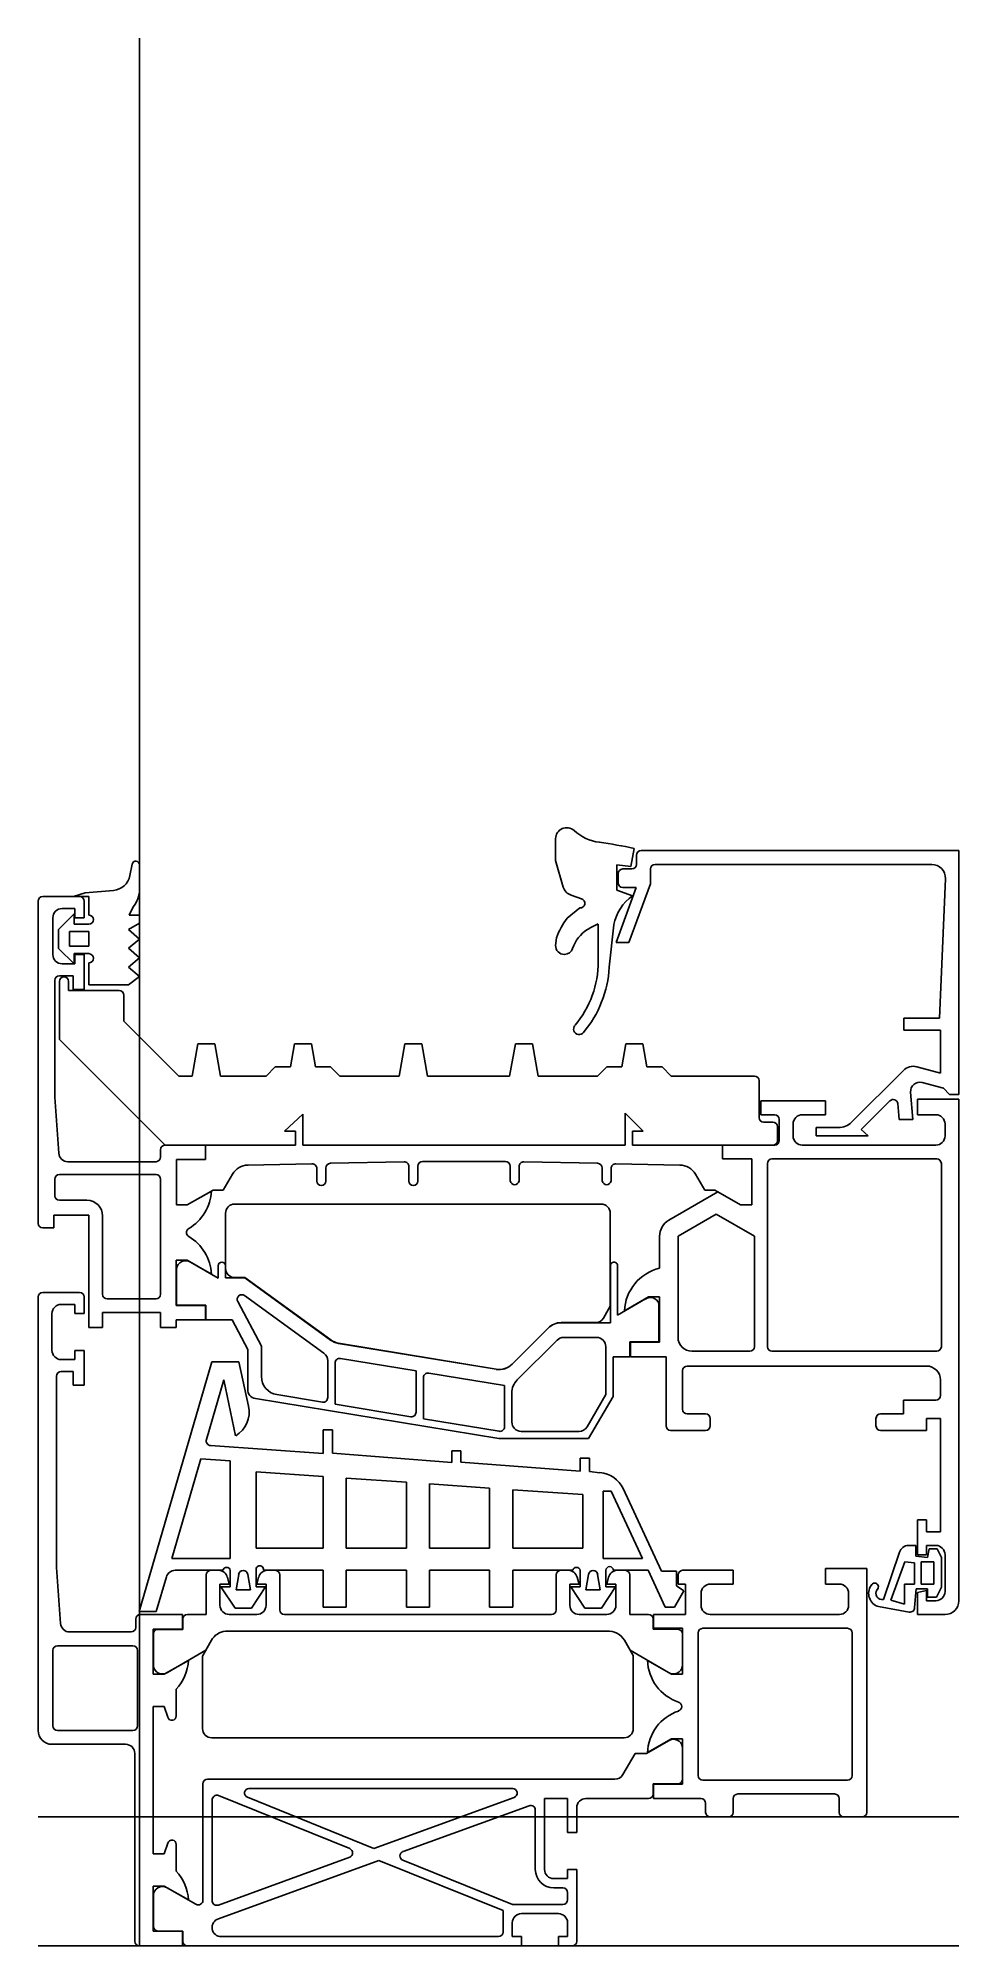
# Model space of a CAD drawing. Extents: x -11 to 89, y -14 to 193.
import ezdxf

# ---------------------------------------------------------------- set-up
doc = ezdxf.new("R2010")
doc.units = 0
doc.layers.get('0').update_dxf_attribs({"linetype": 'CONTINUOUS'})

msp = doc.modelspace()

# ---------------------------------------------------------------- linework, layer by layer
at = {"linetype": 'CONTINUOUS'}
for p, q in [((0, -14), (0, 193.27)), ((45.2, 106.3), (45.2, 103.93)), ((45.2, 103.93), (46.04, 101.04)), ((53.37, 103.26), (53.75, 105.23)), ((54, 104.5), (54, 103.5)), ((89, 105), (54.5, 105)), ((89, 78.5), (89, 105)), ((-0.79, 103.54), (-1.04, 102.28)), ((0.01, 100.79), (0.01, 103.46)), ((51.85, 100.71), (51.85, 103.45)), ((51.85, 103.45), (53.37, 103.26)), ((52, 102.5), (52, 101.5)), ((53.5, 103), (52.5, 103)), ((55.5, 101.4), (55.5, 103)), ((56, 103.5), (86.05, 103.5)), ((87.55, 101.94), (86.9, 86.8)), ((-11, 99.5), (-11, 64.5)), ((-6.5, 100), (-10.5, 100)), ((-5.9, 100.4), (-7.16, 100)), ((-7.16, 100), (-5.5, 100)), ((-6, 97.7), (-6, 99.5)), ((-2.83, 100.67), (-5.9, 100.4)), ((-5.5, 100), (-5.5, 98)), ((46.89, 100.15), (48.01, 99.75)), ((53.97, 101), (51.79, 95)), ((53.56, 100.09), (51.85, 100.71)), ((52.5, 101), (53.97, 101)), ((53.17, 95), (55.5, 101.4)), ((-9.4, 93.7), (-9.4, 97.7)), ((-7.1, 98.12), (-8.8, 96.43)), ((-8.4, 98.7), (-7, 98.7)), ((-7.1, 97), (-7.1, 98.12)), ((-7, 98.7), (-7, 97.7)), ((-7, 97.7), (-6, 97.7)), ((-1.12, 97.97), (-0.68, 98.88)), ((0, 97.97), (-1.12, 97.97)), ((0, 97.1), (0, 97.97)), ((47.84, 98.77), (46.46, 97.64)), ((-8.8, 96.43), (-8.8, 94.37)), ((-7.6, 94.6), (-7.6, 96.2)), ((-7.6, 96.2), (-5.5, 96.2)), ((-5.5, 97), (-7.1, 97)), ((-5.5, 96.2), (-5.5, 94.6)), ((-1.19, 96.41), (0, 97.1)), ((0, 95.38), (-1.19, 96.41)), ((-1.19, 94.38), (0, 95.38)), ((45.29, 95.52), (45.2, 94.69)), ((49.84, 97.02), (49.84, 92.96)), ((51.02, 92.32), (51.54, 96.95)), ((-8.8, 94.37), (-7.1, 92.68)), ((-5.5, 94.6), (-7.6, 94.6)), ((-7.1, 92.68), (-7.1, 93.8)), ((-7.1, 93.8), (-5.5, 93.8)), ((-6, 93.7), (-7, 93.7)), ((-7, 93.7), (-7, 92.7)), ((-6, 89.9), (-6, 93.7)), ((0, 93.35), (-1.19, 94.38)), ((-1.19, 92.35), (0, 93.35)), ((51.79, 95), (53.17, 95)), ((-8.7, 91.4), (-7.2, 91.4)), ((-7, 92.7), (-8.4, 92.7)), ((-7.2, 91.4), (-7.2, 89.9)), ((-5.5, 92.8), (-5.5, 90.4)), ((0, 91.32), (-1.19, 92.35)), ((-1.19, 90.4), (0, 91.32)), ((-9.2, 78.2), (-9.2, 90.9)), ((-8.7, 90.79), (-8.7, 84.49)), ((-7.7, 89.79), (-7.7, 90.79)), ((-2.2, 89.79), (-7.7, 89.79)), ((-7.2, 89.9), (-6, 89.9)), ((-5.5, 90.4), (-1.19, 90.4)), ((-1.7, 86.48), (-1.7, 89.29)), ((4.29, 80.49), (-1.7, 86.48)), ((86.9, 86.8), (83.01, 86.8)), ((83.01, 86.8), (83.01, 85.5)), ((83.01, 85.5), (87, 85.5)), ((87, 85.5), (87, 80.82)), ((-8.7, 84.49), (2.8, 72.99)), ((6.33, 83.99), (5.71, 80.49)), ((8.18, 83.99), (6.33, 83.99)), ((8.8, 80.49), (8.18, 83.99)), ((16.83, 83.99), (16.39, 81.49)), ((18.68, 83.99), (16.83, 83.99)), ((19.12, 81.49), (18.68, 83.99)), ((28.83, 83.99), (28.21, 80.49)), ((30.68, 83.99), (28.83, 83.99)), ((31.3, 80.49), (30.68, 83.99)), ((40.83, 83.99), (40.21, 80.49)), ((42.68, 83.99), (40.83, 83.99)), ((43.3, 80.49), (42.68, 83.99)), ((52.83, 83.99), (52.39, 81.49)), ((54.68, 83.99), (52.83, 83.99)), ((55.12, 81.49), (54.68, 83.99)), ((14.76, 81.49), (13.76, 80.49)), ((16.39, 81.49), (14.76, 81.49)), ((20.76, 81.49), (19.12, 81.49)), ((21.76, 80.49), (20.76, 81.49)), ((50.76, 81.49), (49.76, 80.49)), ((52.39, 81.49), (50.76, 81.49)), ((56.76, 81.49), (55.12, 81.49)), ((57.76, 80.49), (56.76, 81.49)), ((82.98, 81.12), (77.35, 75.49)), ((87, 80.82), (84.43, 81.51)), ((5.71, 80.49), (4.29, 80.49)), ((13.76, 80.49), (8.8, 80.49)), ((28.21, 80.49), (21.76, 80.49)), ((40.21, 80.49), (31.3, 80.49)), ((49.76, 80.49), (43.3, 80.49)), ((66.8, 80.49), (57.76, 80.49)), ((67.3, 75.99), (67.3, 79.99)), ((85.01, 79.81), (87.32, 79.18)), ((87.32, 79.18), (88, 78.5)), ((-8.77, 72.13), (-9.2, 78.2)), ((74.5, 77.8), (67.5, 77.8)), ((67.5, 77.8), (67.5, 76.3)), ((74.5, 76.3), (74.5, 77.8)), ((78.39, 74.69), (81.52, 77.82)), ((82.37, 77.51), (82.51, 75.8)), ((84.02, 75.8), (83.76, 78.75)), ((89, 78), (84.5, 78)), ((84.5, 78), (84.5, 76.3)), ((88, 78.5), (89, 78.5)), ((89, 23.5), (89, 78)), ((15.77, 74.51), (17.74, 76.36)), ((17.74, 76.36), (15.77, 74.51)), ((17.74, 76.36), (17.74, 72.99)), ((17.74, 72.99), (17.74, 76.36)), ((52.76, 72.99), (52.76, 76.46)), ((52.76, 76.46), (54.71, 74.51)), ((54.71, 74.51), (52.76, 76.46)), ((52.76, 76.46), (52.76, 72.99)), ((67.5, 76.3), (69, 76.3)), ((68.8, 75.49), (67.8, 75.49)), ((69.3, 73.49), (69.3, 74.99)), ((69.5, 75.8), (69.5, 73.5)), ((71, 74), (71, 75.3)), ((72, 76.3), (74.5, 76.3)), ((75.93, 74.9), (73.5, 74.9)), ((73.5, 74.9), (73.5, 74)), ((79.15, 74), (78.39, 74.69)), ((82.51, 75.8), (84.02, 75.8)), ((84.5, 76.3), (86.5, 76.3)), ((87.5, 75.3), (87.5, 74)), ((7.18, 73), (2.8, 73)), ((2.8, 72.99), (16.96, 72.99)), ((7.18, 71.42), (7.18, 73)), ((16.96, 72.99), (7.18, 72.99)), ((7.18, 72.99), (7.18, 71.42)), ((16.96, 74.51), (15.77, 74.51)), ((15.77, 74.51), (16.96, 74.51)), ((16.96, 72.99), (16.96, 74.51)), ((16.96, 74.51), (16.96, 72.99)), ((17.74, 72.99), (52.76, 72.99)), ((52.76, 72.99), (17.74, 72.99)), ((54.71, 74.51), (53.54, 74.51)), ((53.54, 74.51), (53.54, 72.99)), ((53.54, 72.99), (53.54, 74.51)), ((53.54, 74.51), (54.71, 74.51)), ((53.54, 72.99), (68.8, 72.99)), ((63.32, 72.99), (53.54, 72.99)), ((69, 73), (63.32, 73)), ((63.32, 73), (63.32, 71.5)), ((63.32, 71.5), (63.32, 72.99)), ((86.5, 73), (72, 73)), ((73.5, 74), (79.15, 74)), ((1.8, 71.2), (-7.77, 71.2)), ((2.3, 72.5), (2.3, 71.7)), ((4.02, 66.5), (4.02, 71.42)), ((4.02, 71.42), (7.18, 71.42)), ((7.18, 71.42), (4.02, 71.42)), ((4.02, 71.42), (4.02, 66.5)), ((11.79, 70.83), (18.74, 70.97)), ((20.24, 69.1), (20.24, 70.51)), ((20.74, 71.02), (28.74, 71.18)), ((29.26, 70.67), (29.26, 69.1)), ((30.24, 69.1), (30.24, 70.7)), ((30.75, 71.21), (39.75, 71.21)), ((40.26, 70.7), (40.26, 69.1)), ((41.24, 69.1), (41.24, 70.67)), ((41.76, 71.18), (49.76, 71.02)), ((50.26, 70.51), (50.26, 69.1)), ((51.76, 70.97), (58.71, 70.83)), ((63.32, 71.5), (66.5, 71.5)), ((66.5, 71.5), (63.32, 71.5)), ((66.5, 71.5), (66.5, 66.5)), ((66.5, 66.5), (66.5, 71.5)), ((68.2, 51.1), (68.2, 71)), ((68.7, 71.5), (86.6, 71.5)), ((87.1, 71), (87.1, 51.1)), ((-9.2, 67.5), (-9.2, 69.3)), ((-8.7, 69.8), (1.8, 69.8)), ((2.3, 69.3), (2.3, 56.8)), ((9.1, 68.11), (10.1, 69.83)), ((19.26, 70.46), (19.26, 69.1)), ((51.24, 69.1), (51.24, 70.46)), ((60.4, 69.83), (61.4, 68.11)), ((-5.7, 67), (-8.7, 67)), ((5.2, 66.5), (4.02, 66.5)), ((4.02, 66.5), (5.2, 66.5)), ((5.2, 66.5), (7.99, 68.11)), ((7.82, 68.01), (5.2, 66.5)), ((7.99, 68.11), (9.1, 68.11)), ((50.15, 66.59), (10.35, 66.59)), ((62.84, 67.92), (57.5, 64.84)), ((61.4, 68.11), (62.51, 68.11)), ((62.51, 68.11), (65.3, 66.5)), ((65.3, 66.5), (62.84, 67.92)), ((66.5, 66.5), (65.3, 66.5)), ((65.3, 66.5), (66.5, 66.5)), ((-9.3, 64), (-9.3, 65.4)), ((-9.3, 65.4), (-5.5, 65.4)), ((-5.5, 65.4), (-5.5, 53.2)), ((-4, 56.8), (-4, 65.3)), ((9.36, 65.6), (9.36, 59.6)), ((51.14, 55.5), (51.14, 65.6)), ((58.5, 63.11), (62.64, 65.5)), ((62.64, 65.5), (66.8, 63.09)), ((-10.5, 64), (-9.3, 64)), ((56.5, 63.1), (56.5, 59.62)), ((58.5, 52.1), (58.5, 63.11)), ((66.8, 63.09), (66.8, 51.1)), ((4, 55.58), (4, 60.5)), ((4, 60.5), (5.2, 60.5)), ((5.2, 60.5), (7.82, 58.99)), ((8.56, 58.53), (5.54, 60.28)), ((4.02, 59.59), (4.02, 55.62)), ((8.56, 59.9), (8.56, 58.53)), ((9.34, 58.59), (9.34, 59.9)), ((11.45, 58.59), (9.34, 58.59)), ((10.35, 58.61), (11.45, 58.61)), ((11.45, 58.61), (20.78, 51.84)), ((20.76, 51.82), (11.45, 58.59)), ((51.18, 59.77), (51.18, 53.69)), ((51.94, 54.53), (51.94, 59.9)), ((-11, 56.5), (-11, 9.4)), ((-6.5, 57), (-10.5, 57)), ((-6, 54.7), (-6, 56.5)), ((1.8, 56.3), (-3.5, 56.3)), ((13.25, 51.17), (10.68, 56.01)), ((11.42, 56.65), (20.04, 50.38)), ((54.96, 56.28), (51.94, 54.53)), ((52.68, 54.99), (55.3, 56.5)), ((55.3, 56.5), (56.48, 56.5)), ((56.48, 56.5), (56.48, 51.58)), ((-9.5, 50.7), (-9.5, 54.7)), ((-8.5, 55.7), (-7, 55.7)), ((-7, 55.7), (-7, 54.7)), ((-7, 54.7), (-6, 54.7)), ((-4, 53.2), (-4, 54.8)), ((-4, 54.8), (2.3, 54.8)), ((2.3, 54.8), (2.3, 53.2)), ((7.18, 55.58), (4, 55.58)), ((4, 53.2), (4, 54)), ((4, 54), (7.18, 54)), ((4.02, 55.62), (7.22, 55.62)), ((7.18, 54), (7.18, 55.58)), ((7.22, 55.62), (7.22, 54.01)), ((7.22, 54.01), (10.06, 54.01)), ((10.06, 54.01), (11.76, 50.8)), ((50.39, 54.2), (51.14, 55.5)), ((56.42, 51.62), (56.42, 55.82)), ((-5.5, 53.2), (-4, 53.2)), ((2.3, 53.2), (4, 53.2)), ((40.49, 49.21), (44.39, 53.12)), ((44.41, 53.11), (40.5, 49.2)), ((45.82, 53.71), (49.53, 53.71)), ((51.18, 53.69), (45.82, 53.69)), ((46.06, 52.1), (49.65, 52.1)), ((-6, 50.7), (-7, 50.7)), ((-7, 50.7), (-7, 49.7)), ((-6, 46.9), (-6, 50.7)), ((11.76, 50.8), (11.76, 46.45)), ((13.25, 47.86), (13.25, 51.17)), ((21.62, 51.48), (38.76, 48.66)), ((38.75, 48.64), (21.62, 51.46)), ((21.83, 49.82), (30.05, 48.46)), ((41.04, 47.49), (45.36, 51.81)), ((50.65, 51.1), (50.65, 45.91)), ((51.44, 45.7), (51.44, 50.01)), ((51.44, 50.01), (53.28, 50.01)), ((53.28, 50.01), (53.28, 51.62)), ((53.28, 51.62), (56.42, 51.62)), ((56.48, 51.58), (53.32, 51.58)), ((53.32, 51.58), (53.32, 50)), ((53.32, 50), (57.2, 50)), ((57.2, 50), (57.2, 42.5)), ((66.3, 50.6), (60, 50.6)), ((86.6, 50.6), (68.7, 50.6)), ((-9, 27.1), (-9, 47.9)), ((-7, 49.7), (-8.5, 49.7)), ((-8.5, 48.4), (-7.2, 48.4)), ((-7.2, 48.4), (-7.2, 46.9)), ((7.87, 49.47), (-0.04, 22.31)), ((10.81, 49.47), (7.87, 49.47)), ((11.85, 44.62), (10.81, 49.47)), ((20.45, 49.57), (20.45, 45.57)), ((21.25, 44.84), (21.25, 49.32)), ((30.05, 48.46), (30.05, 43.98)), ((30.85, 43.26), (30.85, 47.74)), ((31.43, 48.23), (39.65, 46.88)), ((59, 44.3), (59, 48.5)), ((59.5, 49), (85.5, 49)), ((-7.2, 46.9), (-6, 46.9)), ((7.27, 41), (9.16, 47.49)), ((9.16, 47.49), (10.45, 41.42)), ((19.87, 45.07), (14.92, 45.89)), ((39.65, 46.88), (39.65, 42.4)), ((40.45, 42.9), (40.45, 46.07)), ((50.65, 45.91), (48.62, 42.4)), ((48.79, 41.11), (51.44, 45.7)), ((87, 47.5), (87, 45.8)), ((12.59, 45.47), (39.05, 41.11)), ((29.47, 43.49), (21.25, 44.84)), ((61.5, 43.8), (59.5, 43.8)), ((83, 43.8), (80.5, 43.8)), ((86.5, 45.3), (83, 45.3)), ((83, 45.3), (83, 43.8)), ((20.97, 42.08), (19.97, 42.08)), ((19.97, 42.08), (19.97, 39.51)), ((20.97, 39.53), (20.97, 42.08)), ((39.07, 41.91), (30.85, 43.26)), ((47.75, 41.9), (41.45, 41.9)), ((57.7, 42), (61.5, 42)), ((62, 42.5), (62, 43.3)), ((80, 43.3), (80, 42.5)), ((80.5, 42), (85.5, 42)), ((85.5, 42), (85.5, 43.3)), ((85.5, 43.3), (87, 43.3)), ((87, 43.3), (87, 31)), ((19.97, 39.51), (7.72, 40.36)), ((33.92, 38.53), (20.97, 39.53)), ((34.92, 39.78), (33.92, 39.78)), ((33.92, 39.78), (33.92, 38.53)), ((34.92, 38.55), (34.92, 39.78)), ((39.05, 41.11), (48.79, 41.11)), ((3.52, 28.1), (6.67, 38.93)), ((6.67, 38.93), (9.87, 38.71)), ((9.87, 38.71), (9.87, 28.1)), ((12.67, 29.2), (12.67, 37.51)), ((12.67, 37.51), (19.97, 37)), ((47.87, 37.56), (34.92, 38.55)), ((48.87, 39), (47.87, 39)), ((47.87, 39), (47.87, 37.56)), ((48.87, 37.54), (48.87, 39)), ((50.02, 37.41), (48.87, 37.54)), ((19.97, 37), (19.97, 29.2)), ((22.47, 36.83), (29.02, 36.37)), ((22.47, 29.2), (22.47, 36.83)), ((29.02, 36.37), (29.02, 29.2)), ((31.52, 36.19), (38.02, 35.74)), ((31.52, 29.2), (31.52, 36.19)), ((38.02, 35.74), (38.02, 29.2)), ((40.57, 29.2), (40.57, 35.56)), ((40.57, 35.56), (48.17, 35.03)), ((50.37, 28.1), (50.37, 35.41)), ((50.37, 35.41), (51.22, 35.41)), ((51.22, 35.41), (54.63, 28.1)), ((56.72, 26.7), (52.53, 35.68)), ((48.17, 35.03), (48.17, 29.2)), ((85.5, 32.28), (84.5, 32.28)), ((84.5, 32.28), (84.5, 28.5)), ((85.5, 31), (85.5, 32.28)), ((19.97, 29.2), (12.67, 29.2)), ((29.02, 29.2), (22.47, 29.2)), ((38.02, 29.2), (31.52, 29.2)), ((48.17, 29.2), (40.57, 29.2)), ((84.32, 29.5), (83.53, 29.5)), ((84.32, 28.34), (84.32, 29.5)), ((87, 31), (85.5, 31)), ((85.5, 28.5), (85.5, 29.5)), ((85.5, 29.5), (86.5, 29.5)), ((85.76, 29.13), (85.61, 28.18)), ((86.63, 29.13), (85.76, 29.13)), ((87.1, 28.18), (86.63, 29.13)), ((-8.57, 21.03), (-9, 27.1)), ((9.87, 28.1), (3.52, 28.1)), ((54.63, 28.1), (50.37, 28.1)), ((79, 27), (74.5, 27)), ((74.5, 27), (74.5, 25.3)), ((79, 0.5), (79, 27)), ((82.56, 28.76), (80.81, 23.62)), ((81.61, 23.54), (83.15, 27.71)), ((83.15, 27.71), (84.2, 27.6)), ((84.2, 27.6), (84.2, 25.3)), ((85.61, 28.18), (84.32, 28.34)), ((84.5, 28.5), (85.5, 28.5)), ((84.9, 25.3), (84.9, 27.73)), ((84.9, 27.73), (86.3, 27.73)), ((86.3, 27.73), (86.3, 25.3)), ((87.1, 24.96), (87.1, 28.18)), ((87.5, 28.5), (87.5, 24.5)), ((1.83, 22.31), (2.93, 26.08)), ((3.89, 26.8), (9.07, 26.8)), ((7.25, 26.3), (7.25, 22)), ((8.58, 26.8), (7.75, 26.8)), ((8.75, 23), (8.75, 25.3)), ((8.75, 25.3), (9.75, 25.3)), ((9.87, 25), (8.84, 25)), ((8.84, 25), (10.38, 22.7)), ((9.75, 25.3), (9.55, 26.06)), ((9.87, 26.79), (9.87, 25)), ((10.5, 24.68), (10.78, 26.36)), ((11.77, 26.36), (12.05, 24.68)), ((12.17, 22.7), (13.7, 25)), ((12.67, 25), (12.67, 26.8)), ((13.7, 25), (12.67, 25)), ((12.95, 26.06), (12.75, 25.3)), ((12.75, 25.3), (13.75, 25.3)), ((13.47, 26.8), (19.97, 26.8)), ((13.75, 25.3), (13.75, 23)), ((14.75, 26.8), (13.92, 26.8)), ((15.25, 22.5), (15.25, 26.3)), ((19.97, 26.8), (19.97, 22.8)), ((22.47, 22.8), (22.47, 26.8)), ((22.47, 26.8), (29.02, 26.8)), ((29.02, 26.8), (29.02, 22.8)), ((31.52, 22.8), (31.52, 26.8)), ((31.52, 26.8), (38.02, 26.8)), ((38.02, 26.8), (38.02, 22.8)), ((40.57, 22.8), (40.57, 26.8)), ((40.57, 26.8), (47.07, 26.8)), ((45.25, 26.3), (45.25, 22.5)), ((46.58, 26.8), (45.75, 26.8)), ((46.75, 23), (46.75, 25.3)), ((46.75, 25.3), (47.75, 25.3)), ((47.87, 25), (46.84, 25)), ((46.84, 25), (48.38, 22.7)), ((47.75, 25.3), (47.55, 26.06)), ((47.87, 26.79), (47.87, 25)), ((48.5, 24.68), (48.78, 26.36)), ((49.77, 26.36), (50.05, 24.68)), ((50.17, 22.7), (51.7, 25)), ((50.67, 25), (50.67, 26.8)), ((51.7, 25), (50.67, 25)), ((50.95, 26.06), (50.75, 25.3)), ((50.75, 25.3), (51.75, 25.3)), ((51.47, 26.8), (55.24, 26.8)), ((51.75, 25.3), (51.75, 23)), ((52.75, 26.8), (51.92, 26.8)), ((53.25, 22), (53.25, 26.3)), ((55.24, 26.8), (57.1, 22.8)), ((58.32, 26.7), (56.72, 26.7)), ((58.32, 25.1), (58.32, 26.7)), ((59.13, 24.56), (58.32, 25.1)), ((58.5, 26.3), (58.5, 25.3)), ((58.5, 25.3), (59.3, 25.3)), ((64.5, 26.8), (59, 26.8)), ((59.3, 25.3), (59.3, 22)), ((62, 25.3), (64.5, 25.3)), ((64.5, 25.3), (64.5, 26.8)), ((74.5, 25.3), (76.03, 25.3)), ((84.2, 25.3), (83.1, 25.3)), ((83.1, 25.3), (83.1, 23.13)), ((86.3, 25.3), (84.9, 25.3)), ((86.56, 23.89), (87.1, 24.96)), ((12.05, 24.68), (10.5, 24.68)), ((19.97, 22.8), (22.47, 22.8)), ((29.02, 22.8), (31.52, 22.8)), ((38.02, 22.8), (40.57, 22.8)), ((50.05, 24.68), (48.5, 24.68)), ((57.1, 22.8), (58.12, 22.8)), ((58.12, 22.8), (59.13, 24.56)), ((61, 23), (61, 24.3)), ((77.03, 24.3), (77.03, 23)), ((80.29, 22.86), (83.61, 22.27)), ((83.1, 23.13), (81.61, 23.54)), ((84.2, 22.77), (84.35, 24.8)), ((84.35, 24.8), (85.6, 24.8)), ((85.5, 24.62), (84.5, 24.38)), ((84.5, 24.38), (84.5, 22)), ((85.5, 23.5), (85.5, 24.62)), ((86.5, 23.5), (85.5, 23.5)), ((85.6, 24.8), (85.6, 23.89)), ((85.6, 23.89), (86.56, 23.89)), ((-0.4, 21.5), (-0.4, 20.6)), ((-0.04, 22.31), (1.83, 22.31)), ((4.68, 22), (0.1, 22)), ((4.68, 20.42), (4.68, 22)), ((4.71, 21.5), (4.71, 20.36)), ((7.25, 22), (5.21, 22)), ((12.75, 22), (9.75, 22)), ((10.38, 22.7), (12.17, 22.7)), ((44.75, 22), (15.75, 22)), ((50.75, 22), (47.75, 22)), ((48.38, 22.7), (50.17, 22.7)), ((55.29, 22), (53.25, 22)), ((55.79, 20.39), (55.79, 21.5)), ((59.3, 22), (55.82, 22)), ((55.82, 22), (55.82, 20.5)), ((76.03, 22), (62, 22)), ((84.5, 22), (87.5, 22)), ((-0.9, 20.1), (-7.57, 20.1)), ((1.5, 15.5), (1.5, 20.42)), ((1.5, 20.42), (4.68, 20.42)), ((1.51, 19.89), (1.51, 16.41)), ((4.71, 20.36), (2.19, 20.36)), ((7.82, 19.2), (6.86, 17.48)), ((7.22, 18.13), (7.82, 19.2)), ((9.35, 20.19), (50.75, 20.19)), ((50.75, 20.19), (9.35, 20.19)), ((52.68, 19.2), (53.31, 18.11)), ((53.64, 17.53), (52.68, 19.2)), ((58.49, 20.39), (55.79, 20.39)), ((55.82, 20.5), (59, 20.5)), ((58.99, 16.41), (58.99, 19.89)), ((59, 20.5), (59, 15.5)), ((60.7, 4.5), (60.7, 20)), ((61.2, 20.5), (76.9, 20.5)), ((77.4, 20), (77.4, 4.5)), ((-9.4, 9.9), (-9.4, 18.1)), ((-8.9, 18.6), (-0.7, 18.6)), ((-0.2, 18.1), (-0.2, 9.9)), ((5.32, 17.01), (2.7, 15.5)), ((3.04, 15.71), (7.22, 18.13)), ((6.86, 17.48), (6.86, 9.6)), ((53.31, 18.11), (57.46, 15.71)), ((53.64, 9.6), (53.64, 17.53)), ((57.8, 15.5), (55.19, 17.01)), ((2.7, 15.5), (1.5, 15.5)), ((59, 15.5), (57.8, 15.5)), ((4, 10.97), (4, 13.89)), ((1.5, -4), (1.5, 12)), ((1.5, 12), (2.7, 12)), ((2.7, 12), (3.08, 10.83)), ((-0.7, 9.4), (-8.9, 9.4)), ((7.85, 8.61), (52.65, 8.61)), ((55.19, 6.99), (57.8, 8.5)), ((57.8, 8.5), (59, 8.5)), ((59, 8.5), (59, 3.58)), ((-9.5, 7.9), (-1.5, 7.9)), ((-0.5, 6.9), (-0.5, -13.5)), ((53.84, 6.9), (52.51, 4.6)), ((55.06, 6.9), (53.84, 6.9)), ((57.46, 8.29), (55.06, 6.9)), ((58.99, 4.11), (58.99, 7.59)), ((6.9, 3.6), (6.9, -9.04)), ((51.65, 4.1), (7.4, 4.1)), ((8.59, 2.32), (22.85, -3.44)), ((25.46, -3.42), (11.72, 2.14)), ((11.9, 3.1), (40.54, 3.1)), ((40.71, 2.13), (25.46, -3.42)), ((55.79, 2.5), (55.79, 3.61)), ((55.79, 3.61), (58.49, 3.61)), ((59, 3.58), (55.82, 3.58)), ((55.82, 3.58), (55.82, 2)), ((76.9, 4), (61.2, 4)), ((65, 2.5), (75.5, 2.5)), ((-11, 0), (89, 0)), ((7.9, -9.1), (7.9, 1.86)), ((28.63, -3.76), (42.33, 1.23)), ((43, 0.76), (43, -5.7)), ((44, -5.7), (44, 2)), ((44, 2), (46.5, 2)), ((46.5, 2), (46.5, -1.7)), ((47.5, -1.7), (47.5, 1)), ((48.5, 2), (55.29, 2)), ((55.82, 2), (61, 2)), ((61.5, 1.5), (61.5, 0.5)), ((62, 0), (64, 0)), ((64.5, 0.5), (64.5, 2)), ((76, 2), (76, 0.5)), ((76.5, 0), (78.5, 0)), ((46.5, -1.7), (47.5, -1.7)), ((2.7, -4), (1.5, -4)), ((3.08, -2.83), (2.7, -4)), ((4, -5.89), (4, -2.97)), ((22.84, -4.37), (8.57, -9.57)), ((8.58, -11.05), (26, -4.71)), ((26, -4.71), (39.5, -10.17)), ((40.52, -9.5), (28.61, -4.69)), ((47.5, -5.7), (46.5, -5.7)), ((46.5, -5.7), (46.5, -6.7)), ((47.5, -13.5), (47.5, -5.7)), ((1.5, -12.42), (1.5, -7.5)), ((1.5, -7.5), (2.7, -7.5)), ((2.7, -7.5), (5.32, -9.01)), ((6.13, -9.48), (3, -7.69)), ((46.5, -6.7), (45, -6.7)), ((45, -7.7), (46, -7.7)), ((46.5, -8.2), (46.5, -9)), ((1.51, -8.56), (1.51, -11.89)), ((39.5, -10.17), (39.5, -12.5)), ((46, -9.5), (40.52, -9.5)), ((4.68, -12.42), (1.5, -12.42)), ((2.01, -12.39), (4.71, -12.39)), ((4.68, -14), (4.68, -12.42)), ((4.71, -12.39), (4.71, -13.5)), ((40.5, -13), (40.5, -11.5)), ((41.5, -10.5), (45.5, -10.5)), ((46.5, -11.5), (46.5, -13)), ((-11, -14), (89, -14)), ((0, -14), (4.68, -14)), ((5.21, -14), (41.5, -14)), ((39, -13), (8.9, -13)), ((41.5, -13), (40.5, -13)), ((41.5, -14), (41.5, -13)), ((46.5, -13), (45.5, -13)), ((45.5, -13), (45.5, -14)), ((45.5, -14), (47, -14))]:
    msp.add_line(p, q, dxfattribs=at)
for centre, radius, start, end in [((46.4, 106.29), 1.2, 47.5451, 179.7436), ((50.6, 110.86), 5, 227.357, 262.5634), ((43.9, 60.5), 45.8, 77.5863, 82.4149), ((-0.4, 103.45), 0.4, 1.2156, 167.2196), ((54.5, 104.5), 0.5, 90, 180), ((-3, 102.66), 2, 274.9647, 348.9744), ((52.5, 102.5), 0.5, 90, 180), ((53.5, 103.5), 0.5, 270, 0), ((56, 103), 0.5, 90, 180), ((86.05, 102), 1.5, 357.7075, 90.0459), ((-10.5, 99.5), 0.5, 90, 180), ((-6.5, 99.5), 0.5, 0, 90), ((-2.99, 100.79), 3, 320.3538, 359.921), ((47.35, 101.44), 1.37, 196.9935, 250.3727), ((47.87, 99.27), 0.5, 266.0962, 74.2215), ((56.42, 96.03), 4.97, 125.1839, 169.3088), ((52.5, 101.5), 0.5, 180, 270), ((-8.4, 97.7), 1, 90, 180), ((-5.5, 97.5), 0.5, 270, 90), ((53, 92.65), 8.23, 142.6468, 159.5657), ((50.61, 93.22), 3.74, 121.2376, 162.1277), ((53.66, 88.14), 9.67, 113.2513, 121.0481), ((-8.4, 93.7), 1, 180, 270), ((-5.5, 93.3), 0.5, 270, 90), ((46.15, 94.67), 0.95, 178.7937, 270.0127), ((46.15, 94.67), 0.95, 270.0837, 341.5916), ((-8.7, 90.9), 0.5, 90, 180), ((-8.2, 90.79), 0.5, 360, 180), ((39.04, 92.96), 10.8, 319.9729, 0.0211), ((39.04, 92.95), 12, 320.0058, 356.9786), ((-2.2, 89.29), 0.5, 0, 90), ((47.76, 85.61), 0.6, 138.8088, 321.3355), ((84.04, 80.06), 1.5, 75.0205, 135.0881), ((66.8, 79.99), 0.5, 0, 90), ((84.76, 78.84), 1, 75.2665, 185.3293), ((81.87, 77.46), 0.5, 5.1711, 134.7545), ((67.8, 75.99), 0.5, 180, 270), ((68.8, 74.99), 0.5, 0, 90), ((69, 75.8), 0.5, 0, 90), ((72, 75.3), 1, 90, 180), ((75.93, 76.9), 2, 269.9546, 315.1705), ((86.5, 75.3), 1, 0, 90), ((2.8, 72.5), 0.5, 90, 180), ((68.8, 73.49), 0.5, 270, 0), ((69, 73.5), 0.5, 270, 0), ((72, 74), 1, 180, 270), ((86.5, 74), 1, 270, 0), ((-7.77, 72.2), 1, 184.0138, 270.1405), ((1.8, 71.7), 0.5, 270, 0), ((11.84, 68.82), 2.01, 91.3727, 149.8543), ((18.75, 70.46), 0.51, 359.989, 91.1235), ((20.75, 70.51), 0.51, 91.1235, 180.011), ((28.75, 70.67), 0.51, 359.989, 91.1235), ((30.75, 70.7), 0.51, 90, 180), ((39.75, 70.7), 0.51, 0, 90), ((41.75, 70.67), 0.51, 88.8765, 180.011), ((49.75, 70.51), 0.51, 359.989, 88.8765), ((51.75, 70.46), 0.51, 88.8765, 180.011), ((58.66, 68.82), 2.01, 30.1457, 88.6273), ((68.7, 71), 0.5, 90, 180), ((86.6, 71), 0.5, 0, 90), ((-8.7, 69.3), 0.5, 90, 180), ((1.8, 69.3), 0.5, 0, 90), ((19.75, 69.1), 0.49, 180, 360), ((29.75, 69.1), 0.49, 180, 360), ((40.75, 69.2), 0.5, 191.4783, 348.5217), ((50.75, 69.2), 0.5, 191.4783, 348.5217), ((-8.7, 67.5), 0.5, 180, 270), ((-5.7, 65.3), 1.7, 360, 90), ((2.83, 68.25), 5, 300.3238, 357.2954), ((10.35, 65.6), 0.99, 90, 180), ((50.15, 65.6), 0.99, 360, 90), ((-10.5, 64.5), 0.5, 180, 270), ((58.5, 63.11), 2, 119.9995, 180.2275), ((5.61, 63.5), 0.5, 120.6834, 239.3166), ((2.83, 58.75), 5, 2.7046, 59.6762), ((5, 59.45), 0.99, 56.9497, 171.8814), ((8.95, 59.9), 0.39, 0, 180), ((51.55, 59.89), 0.39, 1.013, 198.4003), ((10.35, 59.6), 0.99, 180, 270), ((57.67, 54.76), 5, 103.5881, 177.3629), ((-10.5, 56.5), 0.5, 90, 180), ((-6.5, 56.5), 0.5, 0, 90), ((-3.5, 56.8), 0.5, 180, 270), ((1.8, 56.8), 0.5, 270, 0), ((11.12, 56.25), 0.5, 52.795, 208.9157), ((55.5, 55.45), 0.99, 21.8783, 123.1457), ((-8.5, 54.7), 1, 90, 180), ((49.54, 54.7), 0.99, 269.6798, 329.6663), ((21.94, 53.44), 2.01, 233.8756, 260.6956), ((21.96, 53.44), 1.99, 233.5266, 260.0762), ((45.81, 51.7), 2.01, 89.7885, 135.0523), ((45.81, 51.7), 1.99, 89.8355, 134.8839), ((46.06, 51.1), 1, 90.2413, 134.7658), ((49.65, 51.1), 1, 0, 90), ((60, 52.1), 1.5, 180, 270), ((-8.5, 50.7), 1, 180, 270), ((19.45, 49.57), 1, 359.8514, 53.8432), ((21.75, 49.33), 0.5, 80.7883, 180.7389), ((66.3, 51.1), 0.5, 270, 0), ((68.7, 51.1), 0.5, 180, 270), ((86.6, 51.1), 0.5, 270, 0), ((-8.5, 47.9), 0.5, 90, 180), ((15.25, 47.86), 2, 180.0741, 260.5028), ((31.35, 47.74), 0.5, 80.7916, 179.5925), ((39.08, 50.62), 2.01, 260.5465, 314.9428), ((39.09, 50.62), 1.99, 260.5, 314.7729), ((59.5, 48.5), 0.5, 90, 180), ((85.5, 47.5), 1.5, 0, 90), ((12.75, 46.45), 0.99, 179.8256, 260.6996), ((42.45, 46.07), 2, 134.8295, 180.0454), ((86.5, 45.8), 0.5, 270, 0), ((8.92, 44), 3, 300.7693, 11.9719), ((19.95, 45.56), 0.5, 260.7883, 0.7389), ((29.55, 43.98), 0.5, 260.7916, 359.5925), ((59.5, 44.3), 0.5, 180, 270), ((61.5, 43.3), 0.5, 0, 90), ((80.5, 43.3), 0.5, 90, 180), ((39.15, 42.4), 0.5, 260.7916, 359.5925), ((41.45, 42.9), 1, 180, 270), ((47.75, 42.9), 1, 269.7725, 330.0005), ((57.7, 42.5), 0.5, 180, 270), ((61.5, 42.5), 0.5, 270, 0), ((80.5, 42.5), 0.5, 180, 270), ((7.75, 40.86), 0.5, 163.6341, 266.5899), ((49.81, 34.42), 3, 24.8881, 85.9593), ((83.53, 28.5), 1, 89.7485, 164.9305), ((86.5, 28.5), 1, 0, 90), ((9.47, 26.71), 0.41, 11.9637, 166.6039), ((13.07, 26.89), 0.41, 347.3196, 192.6804), ((47.47, 26.71), 0.41, 11.9637, 166.6039), ((51.07, 26.8), 0.4, 360, 180), ((3.89, 25.8), 1, 90, 163.7398), ((7.75, 26.3), 0.5, 90, 180), ((8.58, 25.8), 1, 15.0695, 90.2515), ((11.27, 26.29), 0.5, 8.1096, 171.8904), ((13.92, 25.8), 1, 89.7485, 164.9305), ((14.75, 26.3), 0.5, 0, 90), ((45.75, 26.3), 0.5, 90, 180), ((46.58, 25.8), 1, 15.0695, 90.2515), ((49.28, 26.29), 0.5, 8.1096, 171.8904), ((51.92, 25.8), 1, 89.7485, 164.9305), ((52.75, 26.3), 0.5, 0, 90), ((59, 26.3), 0.5, 90, 180), ((62, 24.3), 1, 90, 180), ((76.03, 24.3), 1, 0, 90), ((80.7, 24.3), 1.5, 145.1401, 254.1044), ((79.85, 25), 0.412, 312.479, 157.7704), ((9.75, 23), 1, 180, 270), ((12.75, 23), 1, 270, 0), ((47.75, 23), 1, 180, 270), ((50.75, 23), 1, 270, 0), ((62, 23), 1, 180, 270), ((76.03, 23), 1, 270, 0), ((80.69, 24.3), 0.69, 144.5553, 279.8362), ((86.5, 24.5), 1, 270, 0), ((87.5, 23.5), 1.5, 270, 0), ((-7.57, 21.1), 1, 184.0138, 270.1405), ((0.1, 21.5), 0.5, 90, 180), ((5.21, 21.5), 0.5, 90, 180), ((15.75, 22.5), 0.5, 180, 270), ((44.75, 22.5), 0.5, 270, 0), ((55.29, 21.5), 0.5, 0, 90), ((83.7, 22.76), 0.5, 259.6224, 0.9373), ((-0.9, 20.6), 0.5, 270, 0), ((2.01, 19.89), 0.5, 68.8983, 180.4044), ((9.55, 18.2), 2, 95.8023, 150.0082), ((9.55, 18.2), 2, 95.8023, 150.0082), ((50.95, 18.2), 2, 30.0056, 95.683), ((50.95, 18.2), 2, 30.0056, 95.683), ((58.49, 19.89), 0.5, 0, 90), ((61.2, 20), 0.5, 90, 180), ((76.9, 20), 0.5, 0, 90), ((-8.9, 18.1), 0.5, 90, 180), ((-0.7, 18.1), 0.5, 0, 90), ((0.33, 17.28), 5, 317.2657, 356.8701), ((60.09, 17.14), 4.9, 181.4681, 251.8252), ((2.5, 16.55), 1, 188.1413, 302.689), ((58, 16.55), 1, 237.311, 351.8587), ((58.42, 12), 0.5, 286.2602, 73.7398), ((3.53, 10.97), 0.47, 196.766, 0.5391), ((60.09, 6.86), 4.9, 108.1748, 178.5319), ((-9.5, 9.4), 1.5, 180, 270), ((-8.9, 9.9), 0.5, 180, 270), ((-0.7, 9.9), 0.5, 270, 0), ((7.85, 9.6), 0.99, 180, 270), ((52.65, 9.6), 0.99, 270, 0), ((58, 7.45), 1, 8.1413, 122.689), ((-1.5, 6.9), 1, 0, 90), ((51.64, 5.1), 1, 270.3458, 330.0012), ((61.2, 4.5), 0.5, 180, 270), ((76.9, 4.5), 0.5, 270, 0), ((7.4, 3.6), 0.5, 90, 180), ((8.4, 1.86), 0.5, 67.6655, 179.7146), ((11.92, 2.6), 0.5, 91.7651, 246.9956), ((40.54, 2.6), 0.5, 289.9483, 89.9328), ((55.29, 2.5), 0.5, 270, 0), ((58.49, 4.11), 0.5, 270, 0), ((65, 2), 0.5, 90, 180), ((75.5, 2), 0.5, 0, 90), ((42.5, 0.76), 0.5, 0.0244, 109.8769), ((48.5, 1), 1, 90, 180), ((61, 1.5), 0.5, 0, 90), ((62, 0.5), 0.5, 180, 270), ((64, 0.5), 0.5, 270, 0), ((76.5, 0.5), 0.5, 180, 270), ((78.5, 0.5), 0.5, 270, 0), ((3.53, -2.97), 0.47, 359.4609, 163.234), ((22.66, -3.9), 0.5, 290.9407, 67.8271), ((28.8, -4.23), 0.5, 110.2997, 247.2364), ((0.33, -9.28), 5, 3.1299, 42.7343), ((45, -5.7), 2, 180, 270), ((45, -5.7), 1, 180, 270), ((2.51, -8.56), 1, 60.6593, 179.9014), ((46, -8.2), 0.5, 0, 90), ((6.39, -9.04), 0.51, 239.349, 0.1407), ((8.4, -9.1), 0.5, 180.0244, 289.8769), ((46, -9), 0.5, 270, 0), ((2.01, -11.89), 0.5, 180, 270), ((8.89, -12), 1, 108.1892, 270.4494), ((41.5, -11.5), 1, 90, 180), ((45.5, -11.5), 1, 0, 90), ((0, -13.5), 0.5, 180, 270), ((5.21, -13.5), 0.5, 180, 270), ((39, -12.5), 0.5, 270, 0), ((47, -13.5), 0.5, 270, 0)]:
    msp.add_arc(centre, radius, start, end, dxfattribs=at)

doc.saveas('drawing.dxf')
